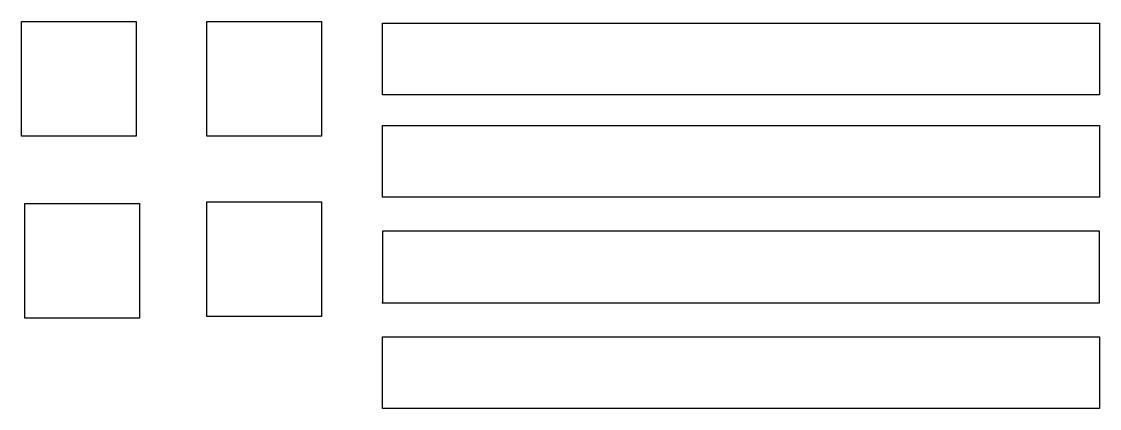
# Model space of a CAD drawing. Header units: millimetres. Extents: x -50 to 100, y -15 to 39.
import ezdxf

# ---------------------------------------------------------------- set-up
doc = ezdxf.new("R2010")
doc.units = ezdxf.units.MM
doc.header["$MEASUREMENT"] = 0
doc.layers.add('S1A1_Laser_3mm_Acrylic_01 v1_S1A1_Laser v2_Sketch1', color=7, linetype='Continuous')
doc.layers.add('S1A1_Laser_3mm_Acrylic_01 v1_S1A1_Laser v2_Sketch2', color=7, linetype='Continuous')

msp = doc.modelspace()

# ---------------------------------------------------------------- linework, layer by layer
at = {"layer": 'S1A1_Laser_3mm_Acrylic_01 v1_S1A1_Laser v2_Sketch1'}
for p, q in [((-50.37, 23.25), (-50.37, 39.25)), ((-50.37, 39.25), (-34.37, 39.25)), ((-34.37, 39.25), (-34.37, 23.25)), ((-24.51, 39.25), (-8.51, 39.25)), ((-24.51, 23.25), (-24.51, 39.25)), ((-8.51, 39.25), (-8.51, 23.25)), ((0, 39.03), (100, 39.03)), ((0, 29.03), (0, 39.03)), ((100, 39.03), (100, 29.03)), ((100, 29.03), (0, 29.03)), ((0, 24.73), (100, 24.73)), ((0, 14.73), (0, 24.73)), ((100, 24.73), (100, 14.73)), ((-34.37, 23.25), (-50.37, 23.25)), ((-8.51, 23.25), (-24.51, 23.25)), ((-49.92, -2.16), (-49.92, 13.84)), ((-49.92, 13.84), (-33.92, 13.84)), ((-33.92, 13.84), (-33.92, -2.16)), ((-24.51, 14.07), (-8.51, 14.07)), ((-24.51, -1.93), (-24.51, 14.07)), ((-8.51, 14.07), (-8.51, -1.93)), ((100, 14.73), (0, 14.73)), ((100, 10), (0, 10)), ((0, 10), (0, 0)), ((100, 0), (100, 10)), ((0, 0), (100, 0)), ((-33.92, -2.16), (-49.92, -2.16)), ((-8.51, -1.93), (-24.51, -1.93)), ((0, -4.77), (100, -4.77)), ((0, -14.77), (0, -4.77)), ((100, -4.77), (100, -14.77)), ((100, -14.77), (0, -14.77))]:
    msp.add_line(p, q, dxfattribs=at)
at = {"layer": 'S1A1_Laser_3mm_Acrylic_01 v1_S1A1_Laser v2_Sketch2'}
msp.add_point((0, 0), dxfattribs=at)

doc.saveas('drawing.dxf')
